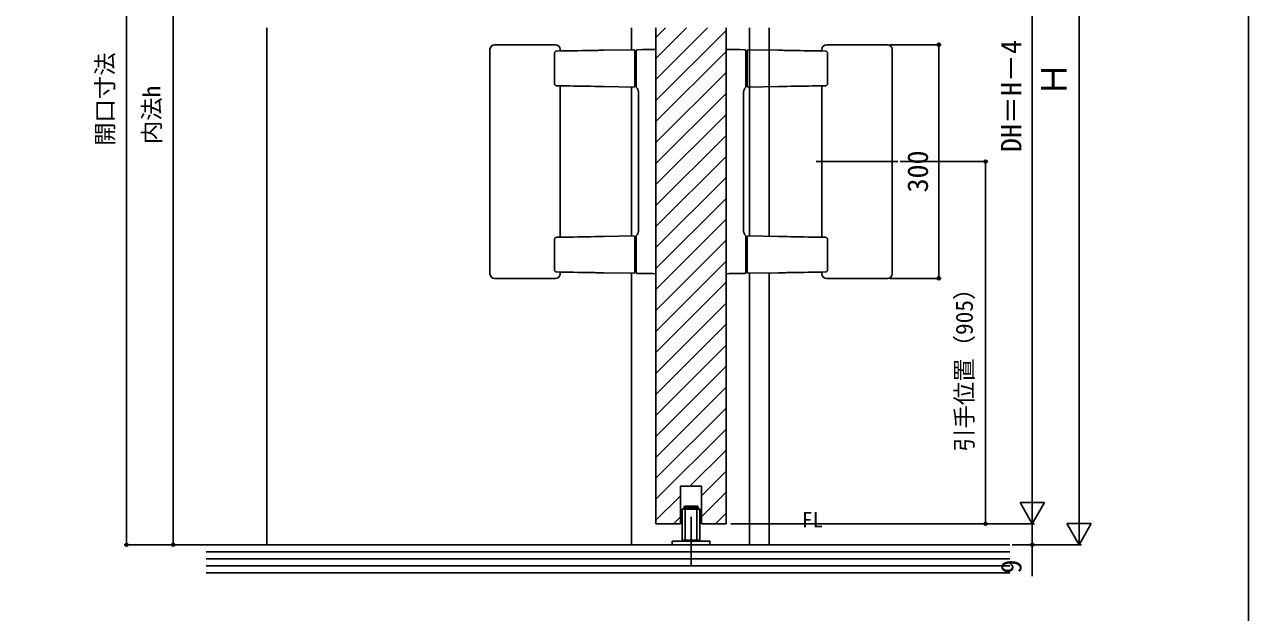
# Model space of a CAD drawing. Units: millimetres, scale not verified. Extents: x -525 to 525, y -783 to 779.
# Drawn here: x 1 to 525, y -132 to 120 of the extents above; entities that cross this region are included whole.
import ezdxf
from ezdxf.enums import TextEntityAlignment as Align

# ---------------------------------------------------------------- set-up
doc = ezdxf.new("R2010")
doc.units = ezdxf.units.MM
doc.header["$LTSCALE"] = 4
for name, color, linetype in [('0-2_USER1', 3, 'Continuous'), ('0-4_YKK_12', 2, 'Continuous'), ('0-5_YKK_13', 4, 'Continuous'), ('0-7_YKK_D', 6, 'Continuous'), ('0-8_YKK_ZWAK', 7, 'Continuous'), ('0-9_YSS_K', 3, 'Continuous')]:
    doc.layers.add(name, color=color, linetype=linetype)
doc.styles.add('ＭＳ ゴシック', font='')
doc.styles.get('ＭＳ ゴシック').set_extended_font_data('MS Gothic')

msp = doc.modelspace()

# ---------------------------------------------------------------- linework, layer by layer
at = {"layer": '0-4_YKK_12'}
for p, q in [((105, 118.413), (105, -102.714)), ((261, 118.413), (261, 109.095)), ((271.5, -93.712), (271.5, 118.413)), ((271.5, 114.299), (275.613, 118.413)), ((271.5, 105.319), (284.594, 118.413)), ((271.5, 96.339), (293.574, 118.413)), ((271.5, 87.358), (301.5, 117.358)), ((301.5, -93.712), (301.5, 118.413)), ((311.5, 118.413), (311.5, 29.404)), ((320, 118.413), (320, 29.255)), ((271.5, 78.378), (301.5, 108.378)), ((271.5, 69.398), (301.5, 99.398)), ((261, 93.147), (261, 29.395)), ((271.5, 60.418), (301.5, 90.418)), ((271.5, 51.437), (301.5, 81.437)), ((271.5, 42.457), (301.5, 72.457)), ((271.5, 33.477), (301.5, 63.477)), ((340, 61.271), (375, 61.271)), ((271.5, 24.496), (301.5, 54.496)), ((271.5, 15.516), (301.5, 45.516)), ((271.5, 6.536), (301.5, 36.536)), ((271.5, -2.444), (301.5, 27.556)), ((271.5, -11.425), (301.5, 18.575)), ((261, 13.447), (261, -102.714)), ((311.5, 13.439), (311.5, -102.714)), ((320, 13.587), (320, -102.714)), ((271.5, -20.405), (301.5, 9.595)), ((271.5, -29.385), (301.5, 0.615)), ((271.5, -38.365), (301.5, -8.365)), ((271.5, -47.346), (301.5, -17.346)), ((271.5, -56.326), (301.5, -26.326)), ((271.5, -65.306), (301.5, -35.306)), ((271.5, -74.286), (301.5, -44.286)), ((271.5, -83.267), (301.5, -53.267)), ((286.035, -77.712), (301.5, -62.247)), ((291, -81.727), (301.5, -71.227)), ((271.5, -92.247), (282, -81.747)), ((291, -90.707), (301.5, -80.207)), ((282, -93.712), (271.5, -93.712)), ((279.015, -93.712), (282, -90.727)), ((301.5, -93.712), (291, -93.712)), ((296.975, -93.712), (301.5, -89.188))]:
    msp.add_line(p, q, dxfattribs=at)
msp.add_lwpolyline([(291, -93.712), (291, -77.712), (282, -77.712), (282, -93.712)], dxfattribs=at)
at = {"layer": '0-5_YKK_13'}
for p, q in [((202.5, 111.271), (205.472, 111.271)), ((205.472, 111.271), (207.015, 111.271)), ((207.015, 111.271), (223.985, 111.271)), ((223.985, 111.271), (225.528, 111.271)), ((225.528, 111.271), (228.5, 111.271)), ((347.472, 111.271), (344.5, 111.271)), ((349.015, 111.271), (347.472, 111.271)), ((365.985, 111.271), (349.015, 111.271)), ((367.528, 111.271), (365.985, 111.271)), ((370.5, 111.271), (367.528, 111.271)), ((200.5, 109.271), (200.5, 13.271)), ((228.094, 107.528), (228.094, 94.715)), ((228.926, 108.534), (230.694, 108.566)), ((230.5, 108.563), (230.5, 109.271)), ((249.073, 108.887), (261.991, 109.112)), ((262.5, 108.612), (262.5, 93.63)), ((263, 105.821), (262.5, 105.821)), ((263, 108.136), (263, 94.047)), ((271.5, 109.271), (270.228, 109.249)), ((271.5, 108.272), (271.5, 109.271)), ((271.5, 14.271), (271.5, 108.272)), ((301.5, 109.271), (302.772, 109.249)), ((301.5, 108.272), (301.5, 109.271)), ((301.5, 14.271), (301.5, 108.272)), ((310, 108.136), (310, 94.047)), ((310, 105.821), (310.5, 105.821)), ((310.5, 108.612), (310.5, 93.63)), ((323.927, 108.887), (311.009, 109.112)), ((344.074, 108.534), (342.306, 108.566)), ((342.5, 108.563), (342.5, 109.271)), ((344.906, 107.528), (344.906, 94.715)), ((372.5, 109.271), (372.5, 13.271)), ((263, 96.421), (262.5, 96.421)), ((310, 96.421), (310.5, 96.421)), ((230.694, 93.676), (228.926, 93.708)), ((230.5, 28.863), (230.5, 93.68)), ((261.991, 93.13), (249.073, 93.356)), ((264, 31.672), (264, 90.871)), ((309, 31.672), (309, 90.871)), ((311.009, 93.13), (323.927, 93.356)), ((342.306, 93.676), (344.074, 93.708)), ((342.5, 28.863), (342.5, 93.68)), ((228.094, 15.015), (228.094, 27.828)), ((230.694, 28.866), (228.926, 28.834)), ((261.991, 29.412), (249.073, 29.187)), ((262.5, 13.93), (262.5, 28.912)), ((263, 28.496), (263, 14.406)), ((310, 28.496), (310, 14.406)), ((310.5, 13.93), (310.5, 28.912)), ((311.009, 29.412), (323.927, 29.187)), ((342.306, 28.866), (344.074, 28.834)), ((344.906, 15.015), (344.906, 27.828)), ((263, 26.121), (262.5, 26.121)), ((310, 26.121), (310.5, 26.121)), ((263, 16.721), (262.5, 16.721)), ((310, 16.721), (310.5, 16.721)), ((205.472, 11.271), (202.5, 11.271)), ((207.015, 11.271), (205.472, 11.271)), ((223.985, 11.271), (207.015, 11.271)), ((225.528, 11.271), (223.985, 11.271)), ((228.5, 11.271), (225.528, 11.271)), ((228.926, 14.008), (230.694, 13.976)), ((230.5, 13.271), (230.5, 13.98)), ((249.073, 13.656), (261.991, 13.43)), ((323.927, 13.656), (311.009, 13.43)), ((344.074, 14.008), (342.306, 13.976)), ((342.5, 13.271), (342.5, 13.98)), ((344.5, 11.271), (347.472, 11.271)), ((347.472, 11.271), (349.015, 11.271)), ((349.015, 11.271), (365.985, 11.271)), ((365.985, 11.271), (367.528, 11.271)), ((367.528, 11.271), (370.5, 11.271)), ((282.75, -87.415), (282.95, -87.215)), ((290.05, -87.215), (282.95, -87.215)), ((283.5, -86.415), (283.7, -86.215)), ((283.5, -86.415), (283.5, -87.215)), ((283.5, -86.415), (289.5, -86.415)), ((283.7, -86.215), (289.3, -86.215)), ((284, -87.215), (284, -101.215)), ((289, -87.215), (289, -101.215)), ((289.5, -86.415), (289.3, -86.215)), ((289.5, -86.415), (289.5, -87.215)), ((290.25, -87.415), (290.05, -87.215)), ((290.25, -87.415), (290.25, -100.815)), ((286.5, -90.791), (286.5, -111.547)), ((290.25, -100.815), (282.75, -100.815)), ((290.05, -101.015), (282.95, -101.015)), ((290.05, -101.015), (290.25, -100.815))]:
    msp.add_line(p, q, dxfattribs=at)
for points in [[(228.094, 107.528), (228.1, 107.684), (228.132, 107.836), (228.18, 107.978), (228.246, 108.11), (228.328, 108.227), (228.424, 108.329), (228.534, 108.413), (228.656, 108.477), (228.788, 108.52), (228.926, 108.534)], [(230.694, 108.566), (230.887, 108.569), (231.065, 108.573), (231.221, 108.575)], [(231.221, 108.575), (232.867, 108.604), (234.556, 108.633), (236.287, 108.664), (238.059, 108.695), (239.871, 108.726), (241.72, 108.759), (243.606, 108.791), (245.527, 108.825)], [(245.527, 108.825), (246.071, 108.834), (246.641, 108.844), (247.23, 108.855), (247.835, 108.865), (248.451, 108.876), (249.073, 108.887)], [(263, 108.632), (263, 108.621), (263, 108.59), (263, 108.537), (263, 108.463), (263, 108.369), (263, 108.257), (263, 108.136)], [(270.228, 109.249), (267.927, 109.209), (265.68, 109.17), (263.491, 109.131)], [(302.772, 109.249), (305.073, 109.209), (307.32, 109.17), (309.509, 109.131)], [(310, 108.632), (310, 108.621), (310, 108.59), (310, 108.537), (310, 108.463), (310, 108.369), (310, 108.257), (310, 108.136)], [(327.473, 108.825), (326.929, 108.834), (326.359, 108.844), (325.77, 108.855), (325.165, 108.865), (324.549, 108.876), (323.927, 108.887)], [(341.779, 108.575), (340.133, 108.604), (338.444, 108.633), (336.713, 108.664), (334.941, 108.695), (333.129, 108.726), (331.28, 108.759), (329.394, 108.791), (327.473, 108.825)], [(342.306, 108.566), (342.113, 108.569), (341.935, 108.573), (341.779, 108.575)], [(344.906, 107.528), (344.9, 107.684), (344.868, 107.836), (344.82, 107.978), (344.754, 108.11), (344.672, 108.227), (344.576, 108.329), (344.466, 108.413), (344.344, 108.477), (344.212, 108.52), (344.074, 108.534)], [(228.094, 94.715), (228.1, 94.559), (228.132, 94.407), (228.18, 94.264), (228.246, 94.133), (228.328, 94.016), (228.424, 93.914), (228.534, 93.829), (228.656, 93.765), (228.788, 93.722), (228.926, 93.708)], [(344.906, 94.715), (344.9, 94.559), (344.868, 94.407), (344.82, 94.264), (344.754, 94.133), (344.672, 94.016), (344.576, 93.914), (344.466, 93.829), (344.344, 93.765), (344.212, 93.722), (344.074, 93.708)], [(231.221, 93.667), (231.065, 93.67), (230.887, 93.673), (230.694, 93.676)], [(245.527, 93.418), (243.606, 93.451), (241.72, 93.484), (239.871, 93.516), (238.059, 93.548), (236.287, 93.579), (234.556, 93.609), (232.867, 93.639), (231.221, 93.667)], [(249.073, 93.356), (248.451, 93.366), (247.835, 93.377), (247.23, 93.388), (246.641, 93.398), (246.071, 93.408), (245.527, 93.418)], [(263, 94.047), (263, 93.894), (263, 93.762), (263, 93.662), (263, 93.55), (263, 93.332)], [(264, 90.872), (263.993, 91.158), (263.948, 91.441), (263.88, 91.718), (263.79, 91.985), (263.678, 92.235), (263.557, 92.452), (263.454, 92.608), (263.382, 92.706), (263.332, 92.768), (263.295, 92.813), (263.24, 92.875), (263.199, 92.919), (263.17, 92.947)], [(309, 90.872), (309.007, 91.158), (309.052, 91.441), (309.12, 91.718), (309.21, 91.985), (309.322, 92.235), (309.443, 92.452), (309.546, 92.608), (309.618, 92.706), (309.668, 92.768), (309.705, 92.813), (309.76, 92.875), (309.801, 92.919), (309.83, 92.947)], [(310, 94.047), (310, 93.894), (310, 93.762), (310, 93.662), (310, 93.55), (310, 93.332)], [(323.927, 93.356), (324.549, 93.366), (325.165, 93.377), (325.77, 93.388), (326.359, 93.398), (326.929, 93.408), (327.473, 93.418)], [(327.473, 93.418), (329.394, 93.451), (331.28, 93.484), (333.129, 93.516), (334.941, 93.548), (336.713, 93.579), (338.444, 93.609), (340.133, 93.639), (341.779, 93.667)], [(341.779, 93.667), (341.935, 93.67), (342.113, 93.673), (342.306, 93.676)], [(264, 31.67), (263.993, 31.384), (263.948, 31.101), (263.88, 30.824), (263.79, 30.557), (263.678, 30.307), (263.557, 30.091), (263.454, 29.934), (263.382, 29.837), (263.332, 29.774), (263.295, 29.73), (263.24, 29.667), (263.199, 29.624), (263.17, 29.596)], [(309, 31.67), (309.007, 31.384), (309.052, 31.101), (309.12, 30.824), (309.21, 30.557), (309.322, 30.307), (309.443, 30.091), (309.546, 29.934), (309.618, 29.837), (309.668, 29.774), (309.705, 29.73), (309.76, 29.667), (309.801, 29.624), (309.83, 29.596)], [(228.094, 27.828), (228.1, 27.984), (228.132, 28.136), (228.18, 28.278), (228.246, 28.41), (228.328, 28.527), (228.424, 28.629), (228.534, 28.713), (228.656, 28.777), (228.788, 28.82), (228.926, 28.834)], [(231.221, 28.875), (231.065, 28.873), (230.887, 28.869), (230.694, 28.866)], [(245.527, 29.125), (243.606, 29.091), (241.72, 29.059), (239.871, 29.026), (238.059, 28.995), (236.287, 28.964), (234.556, 28.933), (232.867, 28.904), (231.221, 28.875)], [(249.073, 29.187), (248.451, 29.176), (247.835, 29.165), (247.23, 29.155), (246.641, 29.144), (246.071, 29.134), (245.527, 29.125)], [(263, 28.496), (263, 28.649), (263, 28.78), (263, 28.881), (263, 28.992), (263, 29.21)], [(310, 28.496), (310, 28.649), (310, 28.78), (310, 28.881), (310, 28.992), (310, 29.21)], [(323.927, 29.187), (324.549, 29.176), (325.165, 29.165), (325.77, 29.155), (326.359, 29.144), (326.929, 29.134), (327.473, 29.125)], [(327.473, 29.125), (329.394, 29.091), (331.28, 29.059), (333.129, 29.026), (334.941, 28.995), (336.713, 28.964), (338.444, 28.933), (340.133, 28.904), (341.779, 28.875)], [(341.779, 28.875), (341.935, 28.873), (342.113, 28.869), (342.306, 28.866)], [(344.906, 27.828), (344.9, 27.984), (344.868, 28.136), (344.82, 28.278), (344.754, 28.41), (344.672, 28.527), (344.576, 28.629), (344.466, 28.713), (344.344, 28.777), (344.212, 28.82), (344.074, 28.834)], [(228.094, 15.015), (228.1, 14.859), (228.132, 14.707), (228.18, 14.564), (228.246, 14.433), (228.328, 14.316), (228.424, 14.214), (228.534, 14.129), (228.656, 14.065), (228.788, 14.022), (228.926, 14.008)], [(230.694, 13.976), (230.887, 13.973), (231.065, 13.97), (231.221, 13.967)], [(231.221, 13.967), (232.867, 13.938), (234.556, 13.909), (236.287, 13.879), (238.059, 13.848), (239.871, 13.816), (241.72, 13.784), (243.606, 13.751), (245.527, 13.718)], [(245.527, 13.718), (246.071, 13.708), (246.641, 13.698), (247.23, 13.688), (247.835, 13.677), (248.451, 13.666), (249.073, 13.656)], [(263, 14.406), (263, 14.239), (263, 14.098), (263, 13.993), (263, 13.931), (263, 13.911)], [(263.491, 13.411), (265.68, 13.373), (267.927, 13.334), (270.228, 13.293)], [(270.228, 13.293), (271.5, 13.271), (271.5, 14.271)], [(302.772, 13.293), (301.5, 13.271), (301.5, 14.271)], [(309.509, 13.411), (307.32, 13.373), (305.073, 13.334), (302.772, 13.293)], [(310, 14.406), (310, 14.239), (310, 14.098), (310, 13.993), (310, 13.931), (310, 13.911)], [(327.473, 13.718), (326.929, 13.708), (326.359, 13.698), (325.77, 13.688), (325.165, 13.677), (324.549, 13.666), (323.927, 13.656)], [(341.779, 13.967), (340.133, 13.938), (338.444, 13.909), (336.713, 13.879), (334.941, 13.848), (333.129, 13.816), (331.28, 13.784), (329.394, 13.751), (327.473, 13.718)], [(342.306, 13.976), (342.113, 13.973), (341.935, 13.97), (341.779, 13.967)], [(344.906, 15.015), (344.9, 14.859), (344.868, 14.707), (344.82, 14.564), (344.754, 14.433), (344.672, 14.316), (344.576, 14.214), (344.466, 14.129), (344.344, 14.065), (344.212, 14.022), (344.074, 14.008)], [(290.25, -87.415), (282.75, -87.415), (282.75, -100.815)]]:
    msp.add_lwpolyline(points, dxfattribs=at)
msp.add_lwpolyline([(278.5, -102.715), (294.5, -102.715), (294.5, -101.215), (278.5, -101.215)], close=True, dxfattribs=at)
for centre, radius, start, end in [((202.5, 109.271), 2, 90, 180), ((228.5, 109.271), 2, 0, 90), ((344.5, 109.271), 2, 90, 180), ((370.5, 109.271), 2, 0, 90), ((262, 108.612), 0.5, 360, 91), ((263.5, 108.632), 0.5, 91, 180), ((309.5, 108.632), 0.5, 0, 89), ((311, 108.612), 0.5, 89, 180), ((262, 93.63), 0.5, 269, 360), ((263.549, 93.344), 0.549, 181.22314, 226.35948), ((309.451, 93.344), 0.549, 313.64052, 358.77686), ((311, 93.63), 0.5, 180, 271), ((262, 28.912), 0.5, 0, 91), ((263.549, 29.198), 0.549, 133.64052, 178.77686), ((309.451, 29.198), 0.549, 1.22314, 46.35948), ((311, 28.912), 0.5, 89, 180), ((202.5, 13.271), 2, 180, 270), ((228.5, 13.271), 2, 270, 0), ((262, 13.93), 0.5, 269, 0), ((263.5, 13.911), 0.5, 180, 269), ((309.5, 13.911), 0.5, 271, 0), ((311, 13.93), 0.5, 180, 271), ((344.5, 13.271), 2, 180, 270), ((370.5, 13.271), 2, 270, 0)]:
    msp.add_arc(centre, radius, start, end, dxfattribs=at)
at = {"layer": '0-7_YKK_D'}
for p, q in [((45, 297.298), (45, -102.714)), ((432.5, 291.793), (432.5, -83.212)), ((452.5, 286.793), (452.5, -92.214)), ((65, 277.285), (65, -102.714)), ((371.5, 111.271), (393.5, 111.271)), ((392.5, 11.271), (392.5, 111.271)), ((376, 61.271), (413.5, 61.271)), ((412.5, -93.712), (412.5, 61.271)), ((371.5, 11.271), (393.5, 11.271)), ((432.5, -93.712), (432.5, -75.526)), ((432.5, -93.712), (427.25, -84.619)), ((437.75, -84.619), (427.25, -84.619)), ((432.5, -93.712), (437.75, -84.619)), ((452.5, -102.714), (452.5, -84.528)), ((303.5, -93.712), (433.5, -93.712)), ((322, -93.712), (433.5, -93.712)), ((322, -93.712), (413.5, -93.712)), ((452.5, -102.714), (447.25, -93.621)), ((457.75, -93.621), (447.25, -93.621)), ((452.5, -102.714), (457.75, -93.621)), ((103, -102.714), (44, -102.714)), ((103, -102.714), (64, -102.714)), ((423.83, -102.714), (453.5, -102.714)), ((423.83, -102.714), (433.5, -102.714))]:
    msp.add_line(p, q, dxfattribs=at)
msp.add_lwpolyline([(432.5, -93.712), (432.5, -102.714), (432.5, -116.082)], dxfattribs=at)
for centre in [(392.5, 111.271), (412.5, 61.271), (392.5, 11.271), (412.5, -93.712), (45, -102.714), (65, -102.714), (432.5, -102.714)]:
    msp.add_circle(centre, 0.637, dxfattribs=at)
at = {"layer": '0-8_YKK_ZWAK'}
msp.add_lwpolyline([(-525, -783.3), (525, -783.3), (525, 746.7)], dxfattribs=at)
at = {"layer": '0-9_YSS_K'}
for p, q in [((79.045, -102.714), (422.83, -102.714)), ((79.045, -105.714), (422.83, -105.714)), ((79.045, -108.714), (422.83, -108.714)), ((79.045, -111.714), (422.83, -111.714)), ((422.83, -114.714), (79.045, -114.714))]:
    msp.add_line(p, q, dxfattribs=at)

# ---------------------------------------------------------------- texts
at = {"layer": '0-2_USER1', "style": 'ＭＳ ゴシック'}
msp.add_text('FL', height=6.598, dxfattribs=at).set_placement((333.977, -97.3), align=Align.BOTTOM_LEFT)
at = {"layer": '0-7_YKK_D', "style": 'ＭＳ ゴシック'}
for s, height, p in [('DH＝H－4', 8.798, (430.5, 65.324)), ('開口寸法', 7.331, (41.636, 67.974)), ('Ｈ', 11, (450.5, 88.937)), ('内法h', 7.331, (61.636, 68.706)), ('300', 8.798, (390.5, 48.044)), ('引手位置（905）', 7.331, (409.25, -62.953)), ('9', 8.798, (430.5, -115.037))]:
    msp.add_text(s, height=height, rotation=90, dxfattribs=at).set_placement(p, align=Align.BOTTOM_LEFT)

doc.saveas('drawing.dxf')
